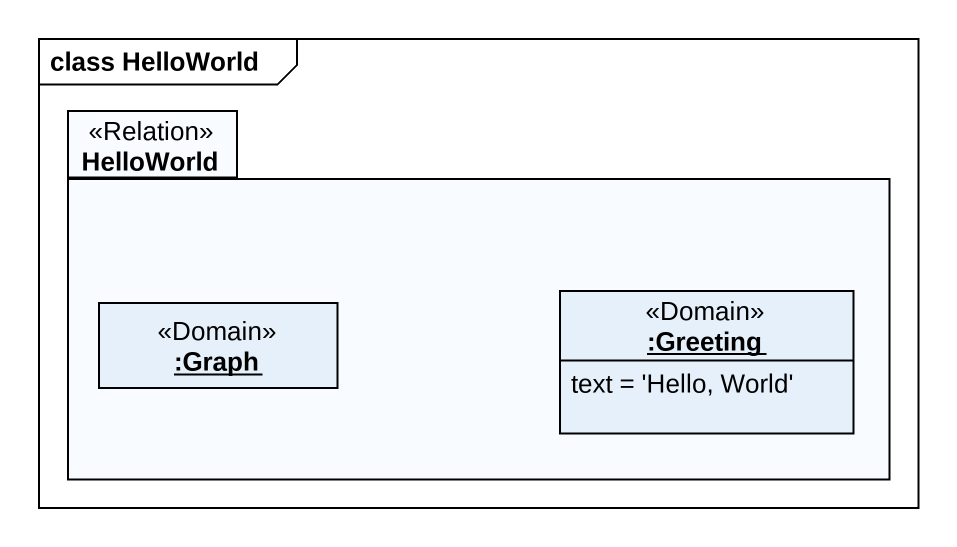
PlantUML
@startuml
mainframe class HelloWorld
hide circle
hide empty members
package HelloWorld <<Relation>> {
  object ":Graph" as Graph <<Domain>>
  object ":Greeting" as Greeting <<Domain>> {
    text = 'Hello, World'
  }
}
@enduml
